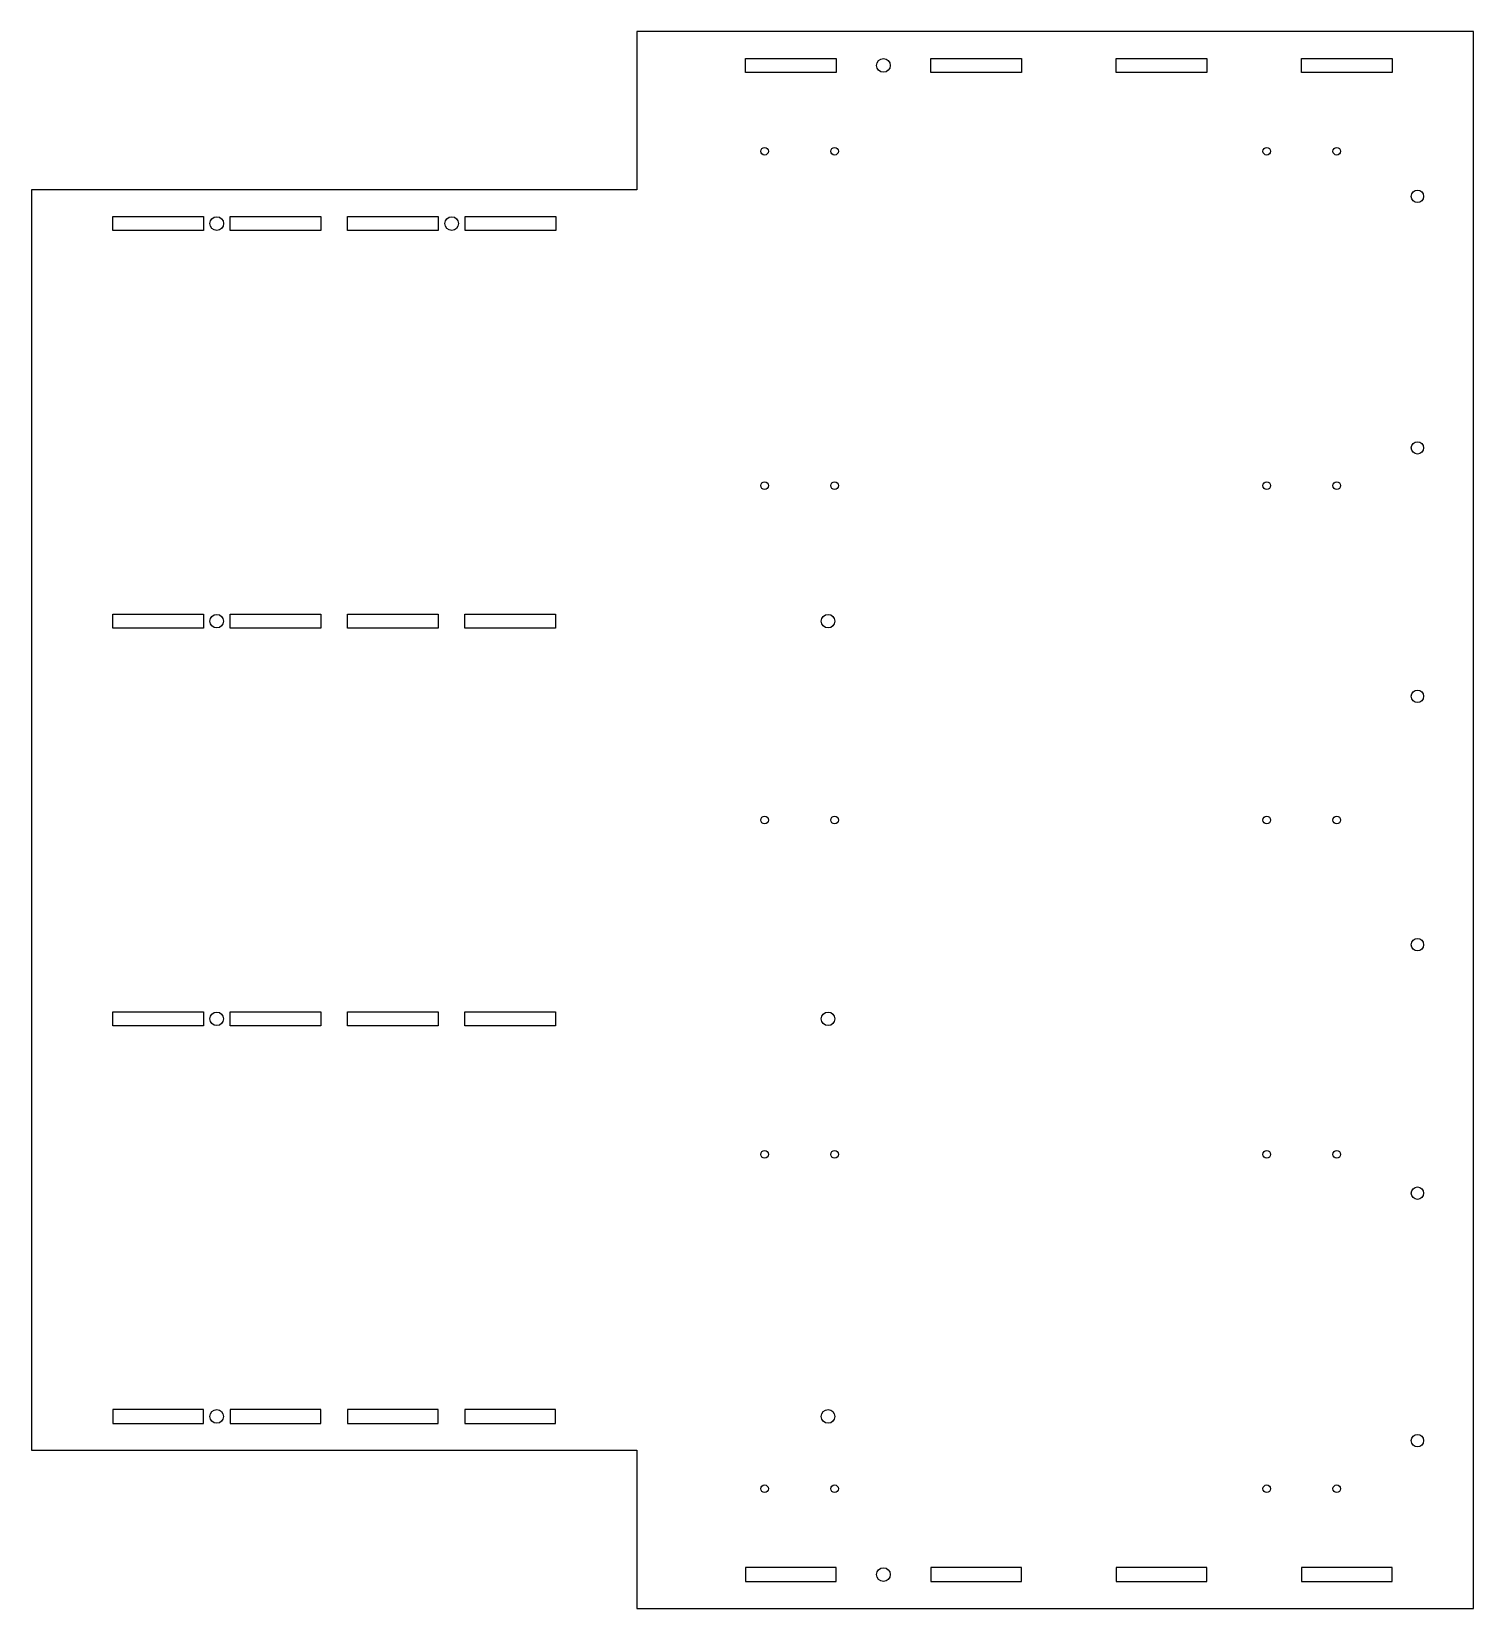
# Model space of a CAD drawing. Header units: millimetres. Extents: x 0 to 638, y -445 to 253.
import ezdxf

# ---------------------------------------------------------------- set-up
doc = ezdxf.new("R2010")
doc.units = ezdxf.units.MM

msp = doc.modelspace()

# ---------------------------------------------------------------- linework, layer by layer
at = {"color": 7, "linetype": 'Continuous', "lineweight": 25}
for p, q in [((638.3, 253), (268, 253)), ((268, 253), (268, 183)), ((638.3, -445), (638.3, 253)), ((316, 234.925), (316, 241.075)), ((316, 241.075), (356.15, 241.075)), ((356.15, 241.075), (356.15, 234.925)), ((398.075, 234.925), (398.075, 241.075)), ((398.075, 241.075), (438.225, 241.075)), ((438.225, 241.075), (438.225, 234.925)), ((480.15, 234.925), (480.15, 241.075)), ((480.15, 241.075), (520.3, 241.075)), ((520.3, 241.075), (520.3, 234.925)), ((562.225, 234.925), (562.225, 241.075)), ((562.225, 241.075), (602.375, 241.075)), ((602.375, 241.075), (602.375, 234.925)), ((356.15, 234.925), (316, 234.925)), ((438.225, 234.925), (398.075, 234.925)), ((520.3, 234.925), (480.15, 234.925)), ((602.375, 234.925), (562.225, 234.925)), ((268, 183), (0, 183)), ((0, 183), (0, -375)), ((35.925, 164.925), (35.925, 171.075)), ((35.925, 171.075), (76.075, 171.075)), ((76.075, 171.075), (76.075, 164.925)), ((87.925, 164.925), (87.925, 171.075)), ((87.925, 171.075), (128.075, 171.075)), ((128.075, 171.075), (128.075, 164.925)), ((139.925, 164.925), (139.925, 171.075)), ((139.925, 171.075), (180.075, 171.075)), ((180.075, 171.075), (180.075, 164.925)), ((191.925, 164.925), (191.925, 171.075)), ((191.925, 171.075), (232.075, 171.075)), ((232.075, 171.075), (232.075, 164.925)), ((76.075, 164.925), (35.925, 164.925)), ((128.075, 164.925), (87.925, 164.925)), ((180.075, 164.925), (139.925, 164.925)), ((232.075, 164.925), (191.925, 164.925)), ((35.925, -11.075), (35.925, -4.925)), ((35.925, -4.925), (76.075, -4.925)), ((76.075, -4.925), (76.075, -11.075)), ((87.9, -11.075), (87.9, -4.925)), ((87.9, -4.925), (128.05, -4.925)), ((128.05, -4.925), (128.05, -11.075)), ((139.875, -11.075), (139.875, -4.925)), ((139.875, -4.925), (180.025, -4.925)), ((180.025, -4.925), (180.025, -11.075)), ((191.85, -11.075), (191.85, -4.925)), ((191.85, -4.925), (232, -4.925)), ((232, -4.925), (232, -11.075)), ((76.075, -11.075), (35.925, -11.075)), ((128.05, -11.075), (87.9, -11.075)), ((180.025, -11.075), (139.875, -11.075)), ((232, -11.075), (191.85, -11.075)), ((35.925, -187.075), (35.925, -180.925)), ((35.925, -180.925), (76.075, -180.925)), ((76.075, -180.925), (76.075, -187.075)), ((87.9, -187.075), (87.9, -180.925)), ((87.9, -180.925), (128.05, -180.925)), ((128.05, -180.925), (128.05, -187.075)), ((139.875, -187.075), (139.875, -180.925)), ((139.875, -180.925), (180.025, -180.925)), ((180.025, -180.925), (180.025, -187.075)), ((191.85, -187.075), (191.85, -180.925)), ((191.85, -180.925), (232, -180.925)), ((232, -180.925), (232, -187.075)), ((76.075, -187.075), (35.925, -187.075)), ((128.05, -187.075), (87.9, -187.075)), ((180.025, -187.075), (139.875, -187.075)), ((232, -187.075), (191.85, -187.075)), ((35.925, -356.925), (35.925, -363.075)), ((76.075, -356.925), (35.925, -356.925)), ((76.075, -363.075), (76.075, -356.925)), ((87.9, -356.925), (87.9, -363.075)), ((128.05, -356.925), (87.9, -356.925)), ((128.05, -363.075), (128.05, -356.925)), ((139.875, -356.925), (139.875, -363.075)), ((180.025, -356.925), (139.875, -356.925)), ((180.025, -363.075), (180.025, -356.925)), ((191.85, -356.925), (191.85, -363.075)), ((232, -356.925), (191.85, -356.925)), ((232, -363.075), (232, -356.925)), ((35.925, -363.075), (76.075, -363.075)), ((87.9, -363.075), (128.05, -363.075)), ((139.875, -363.075), (180.025, -363.075)), ((191.85, -363.075), (232, -363.075)), ((0, -375), (268, -375)), ((268, -375), (268, -445)), ((316, -426.925), (316, -433.075)), ((356.15, -426.925), (316, -426.925)), ((356.15, -433.075), (356.15, -426.925)), ((398.075, -426.925), (398.075, -433.075)), ((438.225, -426.925), (398.075, -426.925)), ((438.225, -433.075), (438.225, -426.925)), ((480.15, -426.925), (480.15, -433.075)), ((520.3, -426.925), (480.15, -426.925)), ((520.3, -433.075), (520.3, -426.925)), ((562.225, -426.925), (562.225, -433.075)), ((602.375, -426.925), (562.225, -426.925)), ((602.375, -433.075), (602.375, -426.925)), ((316, -433.075), (356.15, -433.075)), ((398.075, -433.075), (438.225, -433.075)), ((480.15, -433.075), (520.3, -433.075)), ((562.225, -433.075), (602.375, -433.075)), ((268, -445), (638.3, -445))]:
    msp.add_line(p, q, dxfattribs=at)
for centre, radius in [((377.1125, 238), 3), ((324.5, 200), 1.7), ((355.5, 200), 1.7), ((546.8, 200), 1.7), ((577.8, 200), 1.7), ((613.5, 180.0546), 2.75), ((82, 168), 3), ((186, 168), 3), ((613.5, 68.7105), 2.75), ((324.5, 52), 1.7), ((355.5, 52), 1.7), ((546.8, 52), 1.7), ((577.8, 52), 1.7), ((81.9875, -8), 3), ((352.6042, -8), 3), ((613.5, -41.2452), 2.75), ((324.5, -96), 1.7), ((355.5, -96), 1.7), ((546.8, -96), 1.7), ((577.8, -96), 1.7), ((613.5, -151.2009), 2.75), ((81.9875, -184), 3), ((352.6042, -184), 3), ((324.5, -244), 1.7), ((355.5, -244), 1.7), ((546.8, -244), 1.7), ((577.8, -244), 1.7), ((613.5, -261.1567), 2.75), ((81.9875, -360), 3), ((352.6042, -360), 3), ((613.5, -370.7069), 2.75), ((324.5, -392), 1.7), ((355.5, -392), 1.7), ((546.8, -392), 1.7), ((577.8, -392), 1.7), ((377.1125, -430), 3)]:
    msp.add_circle(centre, radius, dxfattribs=at)

doc.saveas('drawing.dxf')
